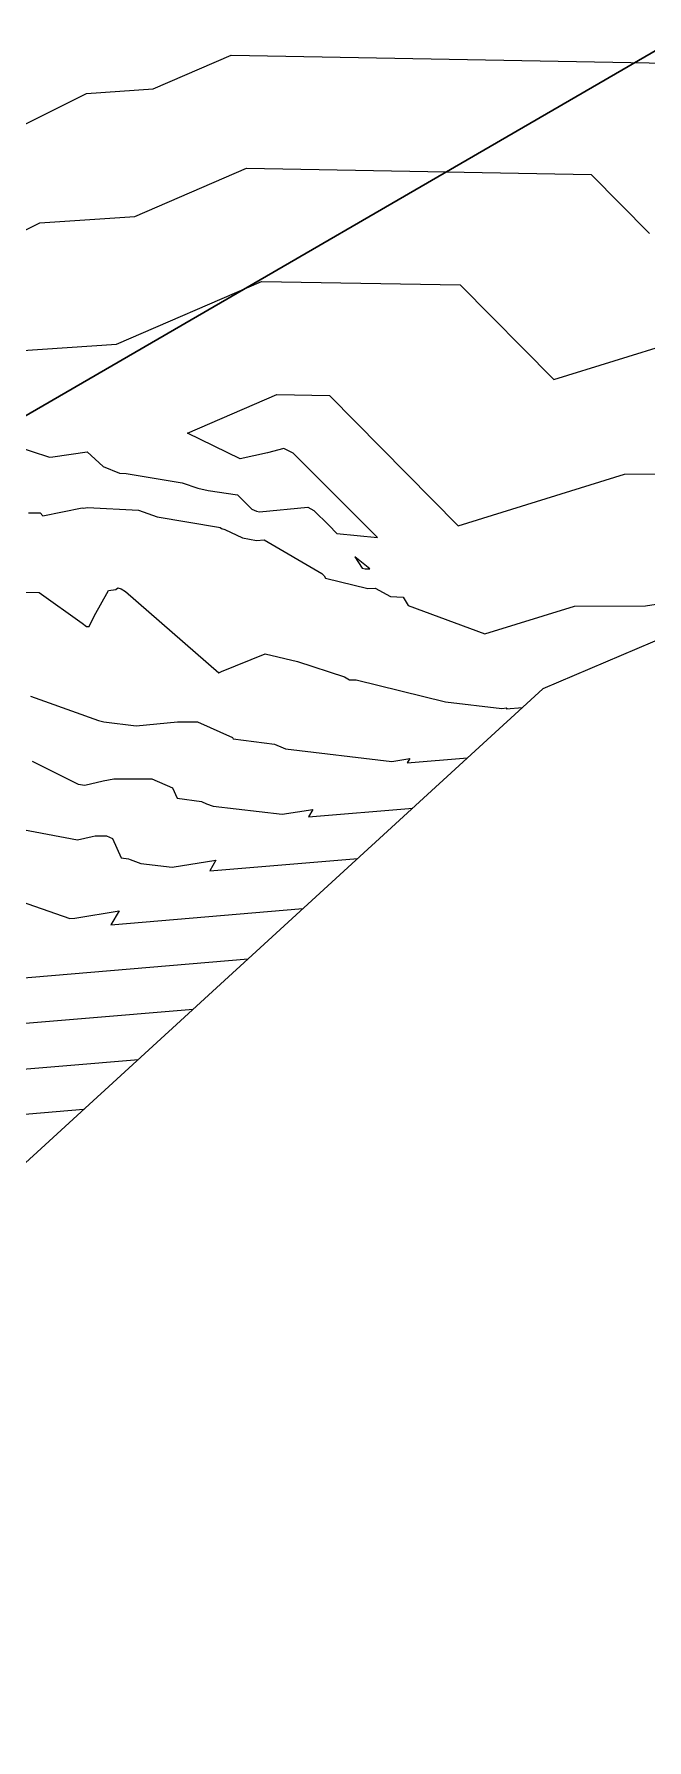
# Model space of a CAD drawing. Header units: metres. Extents: x 419533 to 423558, y 4805342 to 4807578.
# Drawn here: x 421480.5 to 421499.9, y 4806206.5 to 4806260.6 of the extents above; entities that cross this region are included whole.
import ezdxf

# ---------------------------------------------------------------- set-up
doc = ezdxf.new("R2010")
doc.units = ezdxf.units.M
for name, color, linetype in [('C-TINN-BNDY', 110, 'Continuous'), ('C-TOPO-MAJR', 9, 'Continuous'), ('C-TOPO-MINR', 8, 'Continuous')]:
    doc.layers.add(name, color=color, linetype=linetype)

# ---------------------------------------------------------------- blocks, each defined once
blk = doc.blocks.new('tower_bases_layout_1')
at = {"color": 31, "lineweight": 30, "true_color": 0xffbd7a, "elevation": 1718.013}
blk.add_lwpolyline([(423449.834, 4807399.592), (423130.593, 4807500.114), (421950.92, 4806612.998), (421795.045, 4806430.988), (421305.015, 4806147.038), (421305.015, 4806147.038), (420630.083, 4805770.97), (419765.157, 4805549.54), (419617.356, 4805580.088)], dxfattribs=at)
blk = doc.blocks.new('leg_extensions_profiles_1')
at = {"layer": 'C-TINN-BNDY', "color": 110, "linetype": 'Continuous', "lineweight": -3, "flags": 128}
blk.add_lwpolyline([(421750.74, 4806385.358), (421678.268, 4806345.243), (421648.635, 4806328.405), (421605.933, 4806304.48), (421541.153, 4806258.917), (421536.851, 4806257.044), (421496.601, 4806239.873), (421436.593, 4806184.934), (421377.462, 4806159.591), (421344.017, 4806137.066), (421305.373, 4806115.309), (421228.086, 4806095.406), (421153.82, 4806042.891), (421085.295, 4806009.979)], dxfattribs=at)
at = {"layer": 'C-TOPO-MAJR', "color": 9, "linetype": 'Continuous', "lineweight": -3, "flags": 128}
for points, elevation in [([(421480.272, 4806245.457), (421480.643, 4806245.462), (421480.728, 4806245.364), (421481.973, 4806245.613), (421482.016, 4806245.602), (421482.15, 4806245.624), (421483.763, 4806245.538), (421484.354, 4806245.334), (421486.307, 4806245.002), (421486.356, 4806244.989), (421486.397, 4806244.964), (421486.499, 4806244.931), (421487.069, 4806244.661), (421487.508, 4806244.577), (421487.757, 4806244.602), (421489.584, 4806243.53), (421489.658, 4806243.456), (421489.703, 4806243.387), (421491.042, 4806243.053), (421491.278, 4806243.067), (421491.76, 4806242.805), (421492.162, 4806242.78), (421492.319, 4806242.521), (421494.752, 4806241.616), (421497.599, 4806242.499), (421499.856, 4806242.505), (421501.544, 4806242.777)], 1720), ([(421479.798, 4806233.21), (421481.579, 4806232.587), (421481.745, 4806232.6), (421483.147, 4806232.824), (421482.887, 4806232.386), (421488.984, 4806232.9)], 1725)]:
    blk.add_lwpolyline(points, dxfattribs=dict(at, elevation=elevation))
at = {"layer": 'C-TOPO-MINR', "color": 8, "linetype": 'Continuous', "lineweight": -3, "flags": 128}
for points, elevation in [([(421460.899, 4806258.311), (421459.039, 4806257.15), (421458.713, 4806256.919), (421458.488, 4806256.666), (421458.879, 4806256.201), (421464.959, 4806255.81), (421465.341, 4806256.198), (421465.994, 4806255.337), (421467.824, 4806254.617), (421468.345, 4806254.62), (421473.406, 4806254.883), (421475.82, 4806255.382), (421476.597, 4806256.017), (421482.118, 4806258.769), (421484.231, 4806258.909), (421486.709, 4806259.982), (421502.283, 4806259.701)], 1716), ([(421453.848, 4806254.32), (421453.732, 4806253.499), (421454.269, 4806253.33), (421456.067, 4806252.534), (421456.809, 4806253.945), (421457.441, 4806253.664), (421457.845, 4806253.745), (421458.378, 4806254.176), (421464.252, 4806253.798), (421465.002, 4806254.562), (421466.286, 4806252.868), (421469.882, 4806251.454), (421470.906, 4806251.459), (421473.193, 4806251.578), (421476.5, 4806252.262), (421477.563, 4806253.131), (421480.629, 4806254.659), (421483.649, 4806254.86), (421487.19, 4806256.393), (421498.13, 4806256.196), (421499.98, 4806254.323)], 1717), ([(421479.14, 4806250.55), (421483.067, 4806250.81), (421487.671, 4806252.804), (421493.977, 4806252.69), (421496.944, 4806249.686), (421500.781, 4806250.876)], 1718), ([(421479.78, 4806247.606), (421480.944, 4806247.223), (421481.046, 4806247.232), (421482.134, 4806247.394), (421482.637, 4806246.925), (421483.159, 4806246.714), (421483.375, 4806246.707), (421485.153, 4806246.411), (421485.642, 4806246.243), (421485.972, 4806246.164), (421486.904, 4806246.027), (421487.362, 4806245.577), (421487.509, 4806245.508), (421487.601, 4806245.49), (421489.142, 4806245.643), (421489.333, 4806245.531), (421489.802, 4806245.063), (421490.054, 4806244.8), (421491.355, 4806244.673), (421488.67, 4806247.347), (421488.374, 4806247.497), (421487.855, 4806247.361), (421486.994, 4806247.171), (421485.317, 4806247.987), (421488.153, 4806249.215), (421489.824, 4806249.185), (421493.909, 4806245.049), (421499.19, 4806246.688), (421505.049, 4806246.703)], 1719), ([(421479.901, 4806242.936), (421480.61, 4806242.931), (421481.98, 4806241.958), (421482.108, 4806241.856), (421482.196, 4806241.85), (421482.353, 4806242.175), (421482.813, 4806242.995), (421483.046, 4806243.03), (421483.112, 4806243.076), (421483.213, 4806243.049), (421483.35, 4806242.965), (421486.316, 4806240.383), (421486.394, 4806240.426), (421487.785, 4806240.986), (421488.815, 4806240.738), (421490.307, 4806240.254), (421490.465, 4806240.157), (421490.668, 4806240.162), (421493.503, 4806239.46), (421495.299, 4806239.247), (421495.453, 4806239.272), (421495.431, 4806239.234), (421495.951, 4806239.278)], 1721), ([(421480.335, 4806239.645), (421480.781, 4806239.487), (421482.493, 4806238.866), (421482.667, 4806238.831), (421483.692, 4806238.698), (421484.998, 4806238.831), (421485.633, 4806238.83), (421486.751, 4806238.332), (421486.77, 4806238.289), (421488.076, 4806238.119), (421488.354, 4806237.997), (421488.427, 4806237.97), (421491.81, 4806237.569), (421492.377, 4806237.66), (421492.295, 4806237.522), (421494.21, 4806237.684)], 1722), ([(421480.391, 4806237.582), (421481.845, 4806236.849), (421482.061, 4806236.813), (421482.644, 4806236.954), (421482.976, 4806237.022), (421484.191, 4806237.019), (421484.847, 4806236.727), (421484.989, 4806236.4), (421485.761, 4806236.299), (421485.926, 4806236.227), (421486.133, 4806236.15), (421488.32, 4806235.892), (421489.3, 4806236.048), (421489.159, 4806235.81), (421492.468, 4806236.089)], 1723), ([(421478.965, 4806235.618), (421481.832, 4806235.078), (421482.293, 4806235.189), (421482.391, 4806235.209), (421482.749, 4806235.208), (421482.943, 4806235.122), (421483.209, 4806234.511), (421483.447, 4806234.48), (421483.497, 4806234.458), (421483.84, 4806234.331), (421484.83, 4806234.214), (421486.223, 4806234.436), (421486.023, 4806234.098), (421490.726, 4806234.494)], 1724), ([(421479.751, 4806230.673), (421487.243, 4806231.305)], 1726), ([(421441.888, 4806229.466), (421444.154, 4806229.36), (421444.364, 4806229.345), (421448.673, 4806230.634), (421451.892, 4806231.75), (421452.95, 4806232.717), (421456.621, 4806232.361), (421459.301, 4806229.412), (421459.441, 4806229.48), (421459.455, 4806229.29), (421462.623, 4806229.537), (421463.699, 4806229.214), (421464.311, 4806229.031), (421464.344, 4806228.879), (421464.966, 4806228.883), (421466.33, 4806229.118), (421466.503, 4806229.276), (421469.425, 4806229.952), (421469.835, 4806229.708), (421471.639, 4806229.499), (421475.035, 4806229.512), (421476.864, 4806229.51), (421478.021, 4806229.08), (421485.501, 4806229.711)], 1727), ([(421441.34, 4806227.788), (421442.453, 4806227.736), (421444.554, 4806227.586), (421447.544, 4806228.48), (421453.131, 4806230.417), (421453.968, 4806231.181), (421456.866, 4806230.9), (421459.072, 4806228.474), (421459.725, 4806228.646), (421462.291, 4806228.846), (421463.148, 4806228.589), (421463.635, 4806228.444), (421463.733, 4806227.989), (421465.588, 4806228.002), (421466.555, 4806228.168), (421466.678, 4806228.28), (421468.75, 4806228.76), (421469.04, 4806228.586), (421470.319, 4806228.438), (421472.726, 4806228.447), (421474.023, 4806228.446), (421476.545, 4806227.508), (421483.759, 4806228.116)], 1728), ([(421482.017, 4806226.521), (421475.07, 4806225.935), (421471.182, 4806227.382), (421470.417, 4806227.383), (421468.998, 4806227.377), (421468.245, 4806227.465), (421468.074, 4806227.567), (421466.853, 4806227.284), (421466.781, 4806227.218), (421466.211, 4806227.12), (421463.123, 4806227.1), (421462.959, 4806227.856), (421462.596, 4806227.964), (421461.958, 4806228.156), (421460.047, 4806228.007), (421458.731, 4806227.658), (421457.112, 4806229.439), (421454.985, 4806229.646), (421454.371, 4806229.085), (421446.416, 4806226.327), (421444.743, 4806225.826), (421440.924, 4806226.1)], 1729)]:
    blk.add_lwpolyline(points, dxfattribs=dict(at, elevation=elevation))
at = {"layer": 'C-TOPO-MINR', "color": 8, "linetype": 'Continuous', "lineweight": -3, "elevation": 1719, "flags": 128}
blk.add_lwpolyline([(421491.108, 4806243.685), (421490.626, 4806244.062), (421490.863, 4806243.701), (421490.961, 4806243.677), (421491.108, 4806243.685)], close=True, dxfattribs=at)

msp = doc.modelspace()

# ---------------------------------------------------------------- linework, layer by layer
at = {"layer": 'C-TOPO-MAJR', "color": 9, "linetype": 'Continuous', "lineweight": -3, "flags": 128}
for points, elevation in [([(421480.272, 4806245.457), (421480.643, 4806245.462), (421480.728, 4806245.364), (421481.973, 4806245.613), (421482.016, 4806245.602), (421482.15, 4806245.624), (421483.763, 4806245.538), (421484.354, 4806245.334), (421486.307, 4806245.002), (421486.356, 4806244.989), (421486.397, 4806244.964), (421486.499, 4806244.931), (421487.069, 4806244.661), (421487.508, 4806244.577), (421487.757, 4806244.602), (421489.584, 4806243.53), (421489.658, 4806243.456), (421489.703, 4806243.387), (421491.042, 4806243.053), (421491.278, 4806243.067), (421491.76, 4806242.805), (421492.162, 4806242.78), (421492.319, 4806242.521), (421494.752, 4806241.616), (421497.599, 4806242.499), (421499.856, 4806242.505), (421501.544, 4806242.777)], 1720), ([(421479.798, 4806233.21), (421481.579, 4806232.587), (421481.745, 4806232.6), (421483.147, 4806232.824), (421482.887, 4806232.386), (421488.984, 4806232.9)], 1725)]:
    msp.add_lwpolyline(points, dxfattribs=dict(at, elevation=elevation))
at = {"layer": 'C-TOPO-MINR', "color": 8, "linetype": 'Continuous', "lineweight": -3, "flags": 128}
for points, elevation in [([(421460.899, 4806258.311), (421459.039, 4806257.15), (421458.713, 4806256.919), (421458.488, 4806256.666), (421458.879, 4806256.201), (421464.959, 4806255.81), (421465.341, 4806256.198), (421465.994, 4806255.337), (421467.824, 4806254.617), (421468.345, 4806254.62), (421473.406, 4806254.883), (421475.82, 4806255.382), (421476.597, 4806256.017), (421482.118, 4806258.769), (421484.231, 4806258.909), (421486.709, 4806259.982), (421502.283, 4806259.701)], 1716), ([(421453.848, 4806254.32), (421453.732, 4806253.499), (421454.269, 4806253.33), (421456.067, 4806252.534), (421456.809, 4806253.945), (421457.441, 4806253.664), (421457.845, 4806253.745), (421458.378, 4806254.176), (421464.252, 4806253.798), (421465.002, 4806254.562), (421466.286, 4806252.868), (421469.882, 4806251.454), (421470.906, 4806251.459), (421473.193, 4806251.578), (421476.5, 4806252.262), (421477.563, 4806253.131), (421480.629, 4806254.659), (421483.649, 4806254.86), (421487.19, 4806256.393), (421498.13, 4806256.196), (421499.98, 4806254.323)], 1717), ([(421479.14, 4806250.55), (421483.067, 4806250.81), (421487.671, 4806252.804), (421493.977, 4806252.69), (421496.944, 4806249.686), (421500.781, 4806250.876)], 1718), ([(421479.78, 4806247.606), (421480.944, 4806247.223), (421481.046, 4806247.232), (421482.134, 4806247.394), (421482.637, 4806246.925), (421483.159, 4806246.714), (421483.375, 4806246.707), (421485.153, 4806246.411), (421485.642, 4806246.243), (421485.972, 4806246.164), (421486.904, 4806246.027), (421487.362, 4806245.577), (421487.509, 4806245.508), (421487.601, 4806245.49), (421489.142, 4806245.643), (421489.333, 4806245.531), (421489.802, 4806245.063), (421490.054, 4806244.8), (421491.355, 4806244.673), (421488.67, 4806247.347), (421488.374, 4806247.497), (421487.855, 4806247.361), (421486.994, 4806247.171), (421485.317, 4806247.987), (421488.153, 4806249.215), (421489.824, 4806249.185), (421493.909, 4806245.049), (421499.19, 4806246.688), (421505.049, 4806246.703)], 1719), ([(421479.901, 4806242.936), (421480.61, 4806242.931), (421481.98, 4806241.958), (421482.108, 4806241.856), (421482.196, 4806241.85), (421482.353, 4806242.175), (421482.813, 4806242.995), (421483.046, 4806243.03), (421483.112, 4806243.076), (421483.213, 4806243.049), (421483.35, 4806242.965), (421486.316, 4806240.383), (421486.394, 4806240.426), (421487.785, 4806240.986), (421488.815, 4806240.738), (421490.307, 4806240.254), (421490.465, 4806240.157), (421490.668, 4806240.162), (421493.503, 4806239.46), (421495.299, 4806239.247), (421495.453, 4806239.272), (421495.431, 4806239.234), (421495.951, 4806239.278)], 1721), ([(421480.335, 4806239.645), (421480.781, 4806239.487), (421482.493, 4806238.866), (421482.667, 4806238.831), (421483.692, 4806238.698), (421484.998, 4806238.831), (421485.633, 4806238.83), (421486.751, 4806238.332), (421486.77, 4806238.289), (421488.076, 4806238.119), (421488.354, 4806237.997), (421488.427, 4806237.97), (421491.81, 4806237.569), (421492.377, 4806237.66), (421492.295, 4806237.522), (421494.21, 4806237.684)], 1722), ([(421480.391, 4806237.582), (421481.845, 4806236.849), (421482.061, 4806236.813), (421482.644, 4806236.954), (421482.976, 4806237.022), (421484.191, 4806237.019), (421484.847, 4806236.727), (421484.989, 4806236.4), (421485.761, 4806236.299), (421485.926, 4806236.227), (421486.133, 4806236.15), (421488.32, 4806235.892), (421489.3, 4806236.048), (421489.159, 4806235.81), (421492.468, 4806236.089)], 1723), ([(421478.965, 4806235.618), (421481.832, 4806235.078), (421482.293, 4806235.189), (421482.391, 4806235.209), (421482.749, 4806235.208), (421482.943, 4806235.122), (421483.209, 4806234.511), (421483.447, 4806234.48), (421483.497, 4806234.458), (421483.84, 4806234.331), (421484.83, 4806234.214), (421486.223, 4806234.436), (421486.023, 4806234.098), (421490.726, 4806234.494)], 1724), ([(421441.888, 4806229.466), (421444.154, 4806229.36), (421444.364, 4806229.345), (421448.673, 4806230.634), (421451.892, 4806231.75), (421452.95, 4806232.717), (421456.621, 4806232.361), (421459.301, 4806229.412), (421459.441, 4806229.48), (421459.455, 4806229.29), (421462.623, 4806229.537), (421463.699, 4806229.214), (421464.311, 4806229.031), (421464.344, 4806228.879), (421464.966, 4806228.883), (421466.33, 4806229.118), (421466.503, 4806229.276), (421469.425, 4806229.952), (421469.835, 4806229.708), (421471.639, 4806229.499), (421475.035, 4806229.512), (421476.864, 4806229.51), (421478.021, 4806229.08), (421485.501, 4806229.711)], 1727), ([(421441.34, 4806227.788), (421442.453, 4806227.736), (421444.554, 4806227.586), (421447.544, 4806228.48), (421453.131, 4806230.417), (421453.968, 4806231.181), (421456.866, 4806230.9), (421459.072, 4806228.474), (421459.725, 4806228.646), (421462.291, 4806228.846), (421463.148, 4806228.589), (421463.635, 4806228.444), (421463.733, 4806227.989), (421465.588, 4806228.002), (421466.555, 4806228.168), (421466.678, 4806228.28), (421468.75, 4806228.76), (421469.04, 4806228.586), (421470.319, 4806228.438), (421472.726, 4806228.447), (421474.023, 4806228.446), (421476.545, 4806227.508), (421483.759, 4806228.116)], 1728), ([(421479.751, 4806230.673), (421487.243, 4806231.305)], 1726), ([(421482.017, 4806226.521), (421475.07, 4806225.935), (421471.182, 4806227.382), (421470.417, 4806227.383), (421468.998, 4806227.377), (421468.245, 4806227.465), (421468.074, 4806227.567), (421466.853, 4806227.284), (421466.781, 4806227.218), (421466.211, 4806227.12), (421463.123, 4806227.1), (421462.959, 4806227.856), (421462.596, 4806227.964), (421461.958, 4806228.156), (421460.047, 4806228.007), (421458.731, 4806227.658), (421457.112, 4806229.439), (421454.985, 4806229.646), (421454.371, 4806229.085), (421446.416, 4806226.327), (421444.743, 4806225.826), (421440.924, 4806226.1)], 1729)]:
    msp.add_lwpolyline(points, dxfattribs=dict(at, elevation=elevation))
at = {"layer": 'C-TOPO-MINR', "color": 8, "linetype": 'Continuous', "lineweight": -3, "elevation": 1719, "flags": 128}
msp.add_lwpolyline([(421491.108, 4806243.685), (421490.626, 4806244.062), (421490.863, 4806243.701), (421490.961, 4806243.677), (421491.108, 4806243.685)], close=True, dxfattribs=at)

# ---------------------------------------------------------------- block references
for name in ['leg_extensions_profiles_1', 'tower_bases_layout_1']:
    msp.add_blockref(name, (0, 0))

doc.saveas('drawing.dxf')
